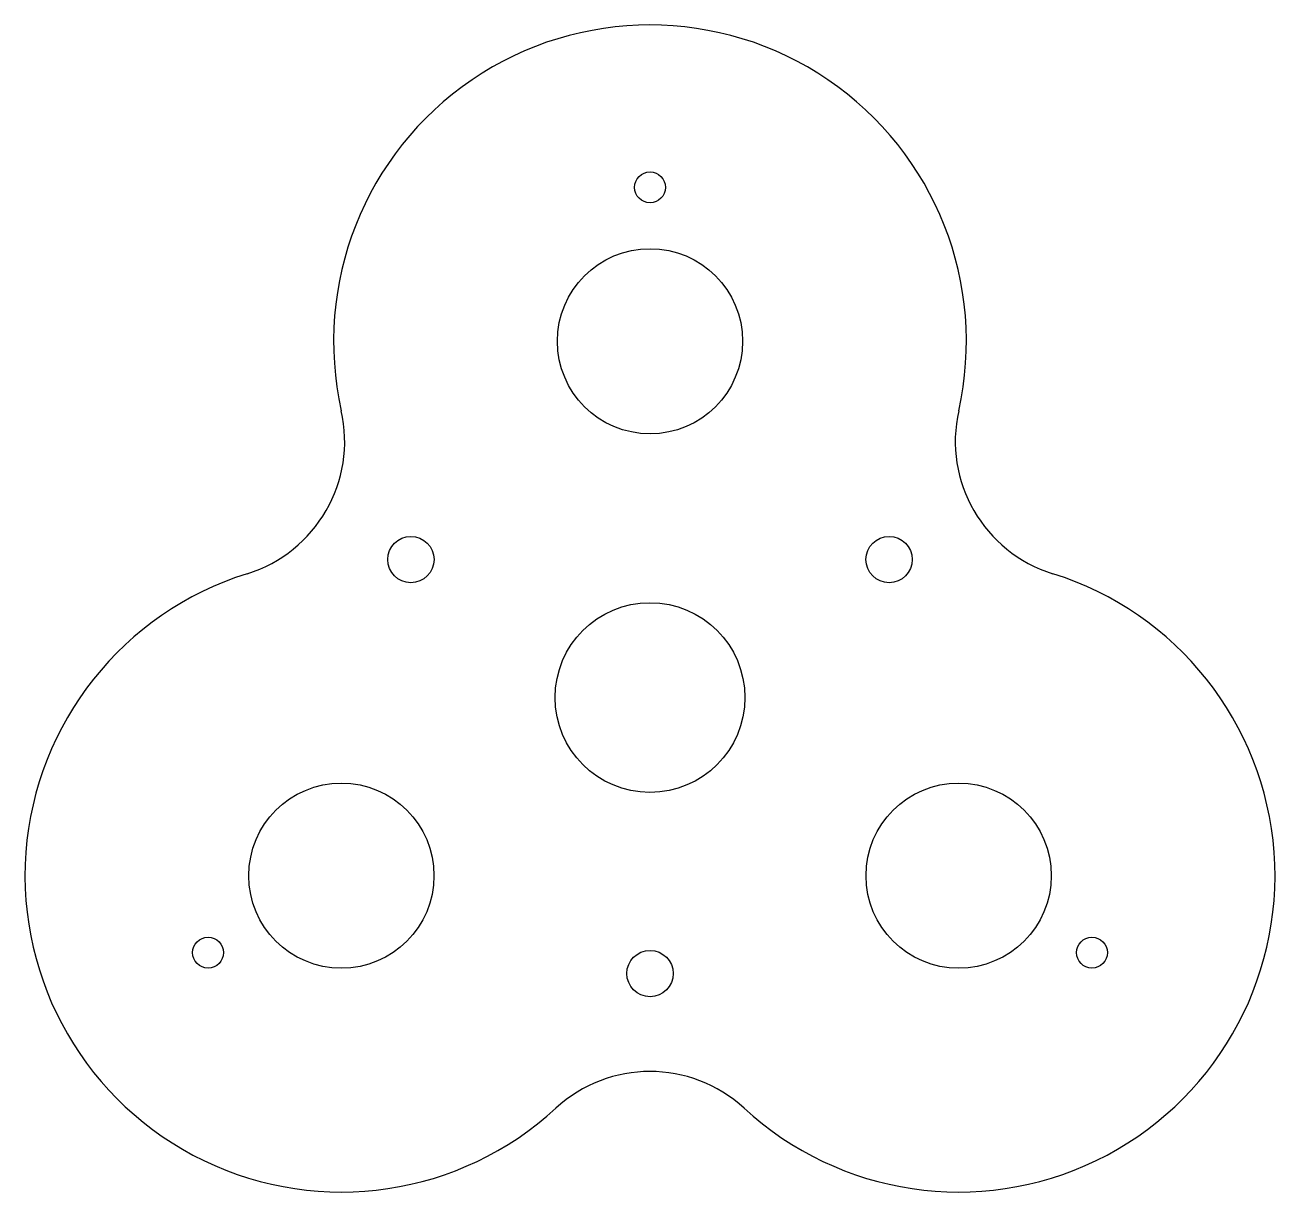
# Model space of a CAD drawing. Header units: inches. Extents: x 7.6 to 88.6, y 2.1 to 77.8.
import ezdxf

# ---------------------------------------------------------------- set-up
doc = ezdxf.new("R2010")
doc.units = ezdxf.units.IN
doc.header["$MEASUREMENT"] = 0

# ---------------------------------------------------------------- blocks, each defined once
blk = doc.blocks.new('*U14')
blk.add_circle((0, 0), 6)
blk = doc.blocks.new('*U15')
at = {"color": 0, "linetype": 'ByBlock', "lineweight": -2, "transparency": 16777216}
blk.add_blockref('*U14', (14.01, 167.637), dxfattribs=at)
for p, rotation in [((-5.987, 133.002), 120), ((34.006, 133.002), 240)]:
    blk.add_blockref('*U14', p, dxfattribs=dict(at, rotation=rotation))
blk = doc.blocks.new('*U16')
blk.add_circle((0, 0), 1.5)
blk = doc.blocks.new('*U17')
at = {"color": 0, "linetype": 'ByBlock', "lineweight": -2, "transparency": 16777216}
for p, rotation in [((29.502, 153.491), 239.9999999999999), ((14.01, 126.657), 119.9999999999999)]:
    blk.add_blockref('*U16', p, dxfattribs=dict(at, rotation=rotation))
blk.add_blockref('*U16', (-1.483, 153.491), dxfattribs=at)
blk = doc.blocks.new('*U18')
blk.add_circle((0, 0), 1)
blk = doc.blocks.new('*U19')
at = {"color": 0, "linetype": 'ByBlock', "lineweight": -2, "transparency": 16777216}
blk.add_blockref('*U18', (14.01, 177.611), dxfattribs=at)
for p, rotation in [((-14.624, 128.015), 120), ((42.644, 128.015), 240)]:
    blk.add_blockref('*U18', p, dxfattribs=dict(at, rotation=rotation))

msp = doc.modelspace()

# ---------------------------------------------------------------- linework, layer by layer
msp.add_circle((48.14, 34.171), 6.15)
for centre, radius, start, end in [((48.14, 57.261), 20.5, 347.32427, 192.67573), ((19.359, 50.787), 9, 287.32427, 12.67573), ((76.921, 50.787), 9, 167.32427, 252.67573), ((28.144, 22.626), 20.5, 107.32427, 312.67573), ((68.137, 22.626), 20.5, 227.32427, 72.67573), ((48.14, 0.937), 9, 47.32427, 132.67573)]:
    msp.add_arc(centre, radius, start, end)

# ---------------------------------------------------------------- block references
for name in ['*U19', '*U15', '*U17']:
    msp.add_blockref(name, (34.131, -110.376))

doc.saveas('drawing.dxf')
